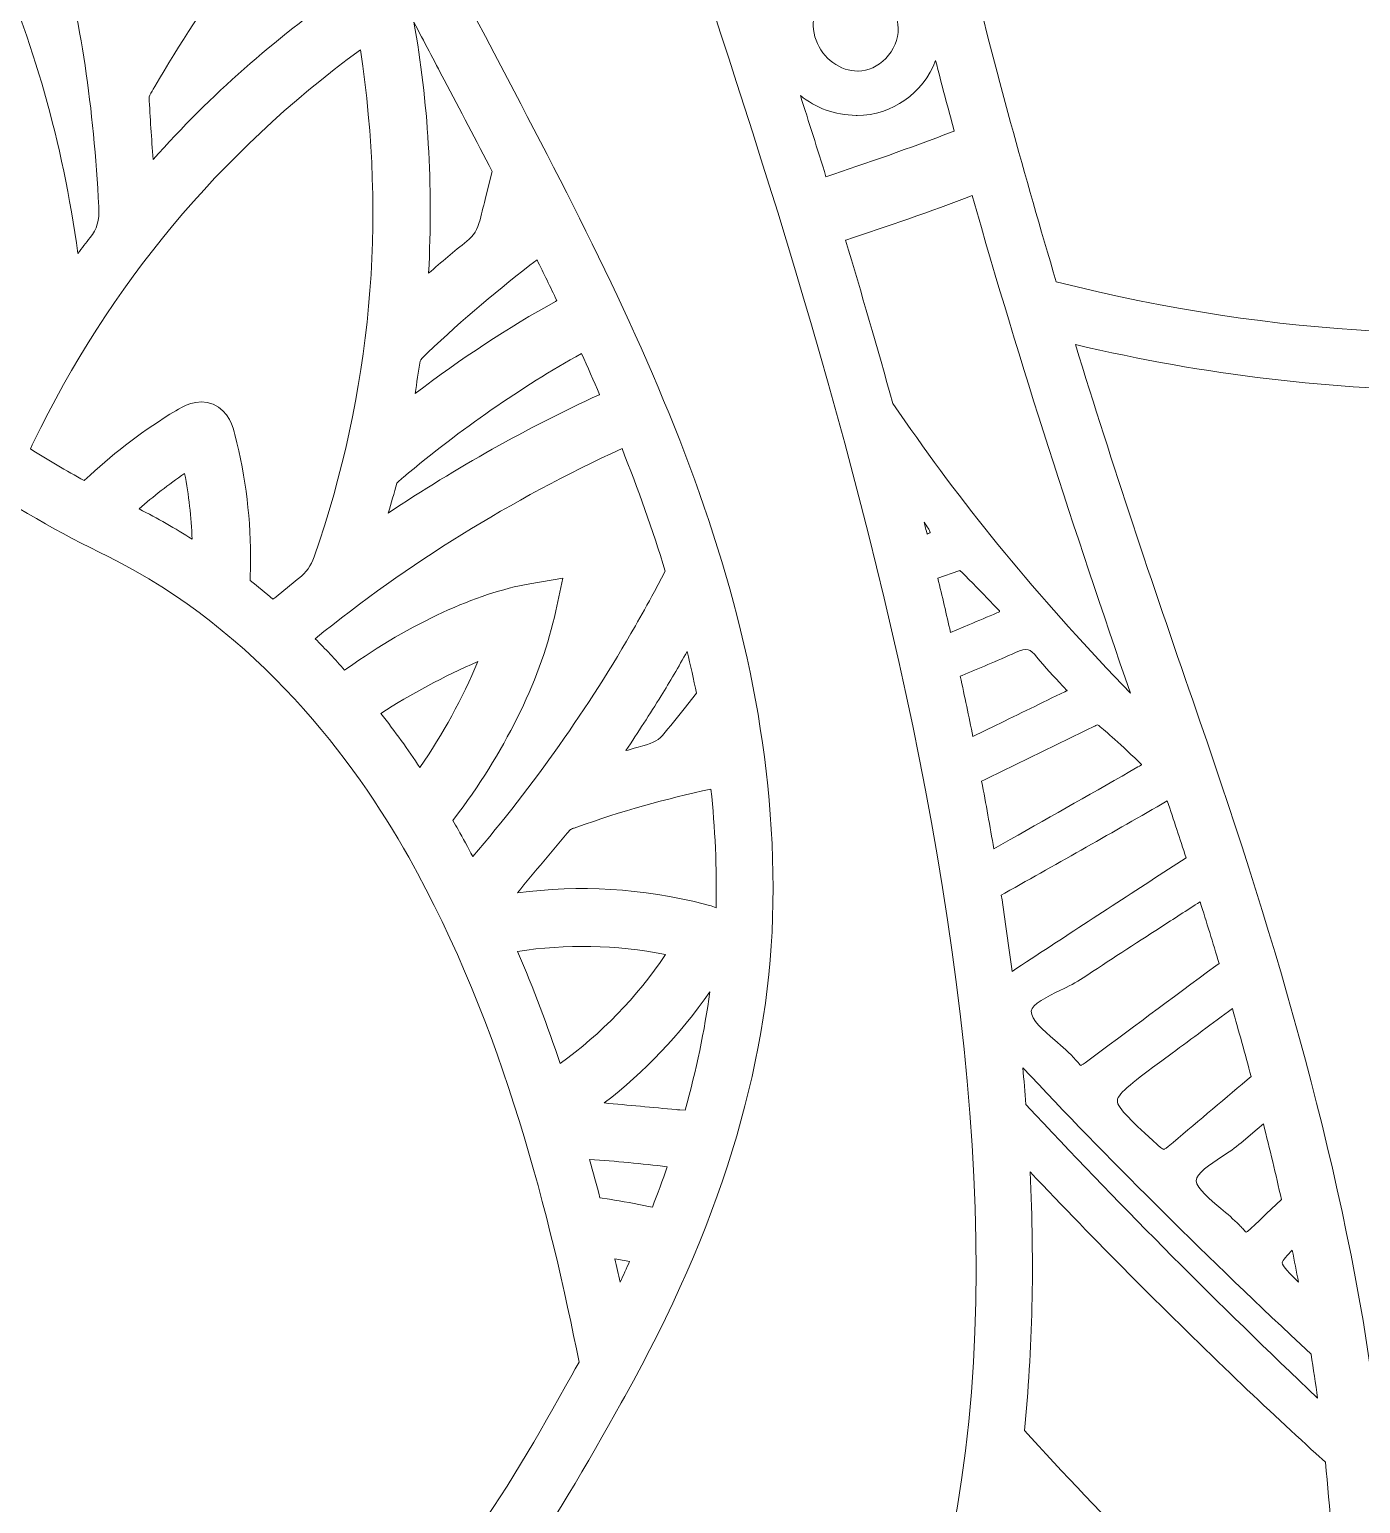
# Model space of a CAD drawing. Extents: x 126 to 8914, y -5970 to -48.
# Drawn here: x 1551.4 to 1923.5, y -4956.8 to -4544.7 of the extents above; entities that cross this region are included whole.
import ezdxf

# ---------------------------------------------------------------- set-up
doc = ezdxf.new("R2010")
doc.units = 0
doc.header["$MEASUREMENT"] = 0
doc.layers.add('Layer 1', color=7, linetype='Continuous')

# ---------------------------------------------------------------- blocks, each defined once
blk = doc.blocks.new('block 5')
at = {"layer": 'Layer 1', "lineweight": 0}
for points, knots in [([(2818.21, -4035.29), (2764.98, -4085.04), (2703.32, -4112.86), (2639.92, -4115.7), (2556.38, -4119.43), (2474.39, -4091.01), (2412.29, -4065.84), (2390.15, -4056.87), (2367.8, -4047.16), (2346.17, -4037.79), (2337.96, -4034.23), (2329.71, -4030.65), (2321.4, -4027.09), (2370.2, -4027.99), (2425.96, -4026.76), (2512.78, -3944.21), (2568.47, -3891.26), (2641.86, -3817.66), (2625.5, -3731.42), (2622.21, -3714.04), (2610.78, -3672.65), (2559.78, -3632.09), (2565.05, -3641.92), (2601.55, -3712.43), (2569.23, -3767.25), (2553.89, -3793.27), (2526.47, -3811.29), (2469.72, -3823.54), (2455.32, -3826.64), (2439.55, -3829), (2422.5, -3830.6), (2491.63, -3754.35), (2533.44, -3654.19), (2546.8, -3532.56), (2561.6, -3397.97), (2537.78, -3271.79), (2515.19, -3189.65), (2510.53, -3172.76), (2505.39, -3155.8), (2499.9, -3139.21), (2495.8, -3126.87), (2490.71, -3117.41), (2484.71, -3110.84), (2484.71, -3110.84), (2488.77, -3108.46), (2488.77, -3108.46), (2487.91, -3106.99), (2467.22, -3072.31), (2420.27, -3069.9), (2389.9, -3068.35), (2355.8, -3080.81), (2318.9, -3106.96), (2293.41, -3125.04), (2266.47, -3149.76), (2238.33, -3180.89), (2186.61, -3211.53), (2146.15, -3238.95), (2111.02, -3267.11), (2058.71, -3309.06), (2001.06, -3349.19), (1934.05, -3358.54), (1877.14, -3366.49), (1825.98, -3348.74), (1771.81, -3329.95), (1743.84, -3320.25), (1714.92, -3310.21), (1685.21, -3304.09), (1598.29, -3286.15), (1534.59, -3301.57), (1500, -3348.62), (1465.41, -3301.57), (1401.71, -3286.17), (1314.79, -3304.09), (1285.08, -3310.21), (1256.16, -3320.25), (1228.19, -3329.95), (1174.02, -3348.74), (1122.86, -3366.49), (1065.95, -3358.54), (998.94, -3349.19), (941.29, -3309.06), (888.98, -3267.11), (853.85, -3238.95), (813.4, -3211.53), (761.67, -3180.89), (733.53, -3149.76), (706.59, -3125.04), (681.1, -3106.96), (644.2, -3080.81), (610.1, -3068.34), (579.73, -3069.9), (532.78, -3072.31), (512.09, -3106.99), (511.23, -3108.46), (511.23, -3108.46), (515.29, -3110.84), (515.29, -3110.84), (509.29, -3117.41), (504.2, -3126.87), (500.12, -3139.21), (494.6, -3155.81), (489.45, -3172.78), (484.81, -3189.65), (462.22, -3271.79), (438.4, -3397.97), (453.2, -3532.56), (466.56, -3654.19), (508.37, -3754.35), (577.5, -3830.6), (560.45, -3829), (544.68, -3826.64), (530.28, -3823.54), (473.53, -3811.29), (446.11, -3793.27), (430.77, -3767.25), (398.45, -3712.43), (434.95, -3641.92), (440.22, -3632.09), (389.22, -3672.65), (377.79, -3714.04), (374.5, -3731.42), (358.14, -3817.66), (431.53, -3891.26), (487.22, -3944.21), (574.04, -4026.76), (629.8, -4027.99), (678.6, -4027.09), (670.29, -4030.65), (662.04, -4034.23), (653.83, -4037.79), (632.2, -4047.16), (609.85, -4056.87), (587.71, -4065.84), (525.61, -4091.01), (443.59, -4119.44), (360.08, -4115.7), (296.68, -4112.86), (235.02, -4085.04), (181.79, -4035.29), (181.79, -4035.29), (125.56, -3982.7), (125.56, -3982.7), (125.56, -3982.7), (169.91, -4045.63), (169.91, -4045.63), (219.46, -4115.9), (304.09, -4175.64), (385.53, -4197.81), (420.7, -4207.39), (457.65, -4212.84), (496.23, -4214.15), (485.34, -4225.21), (469.98, -4241.91), (452.74, -4264.03), (422.4, -4302.95), (380.42, -4366.57), (352.73, -4448.62), (321.59, -4540.91), (314.53, -4637.18), (331.76, -4734.74), (353.22, -4856.34), (412.66, -4980.18), (508.45, -5102.83), (508.45, -5102.83), (517.04, -5113.81), (517.04, -5113.81), (517.04, -5113.81), (522.08, -5100.8), (522.08, -5100.8), (522.28, -5100.26), (543.72, -5046.12), (606.97, -4986), (618.24, -4975.3), (631.32, -4963.97), (646.37, -4952.46), (644.61, -4982.41), (643.28, -5045.33), (654.68, -5125.3), (663.93, -5190.25), (679.74, -5252.83), (701.65, -5311.3), (729.05, -5384.39), (766.12, -5451.24), (811.85, -5510), (813.74, -5512.77), (839.32, -5550.81), (859.18, -5606.87), (878.01, -5659.98), (895.42, -5740.7), (871.56, -5823.61), (871.56, -5823.61), (865.31, -5845.39), (865.31, -5845.39), (865.31, -5845.39), (883.77, -5832.24), (883.77, -5832.24), (885.33, -5831.13), (922.61, -5804.27), (953.85, -5755.29), (978.49, -5716.64), (1002.96, -5657.53), (992.58, -5583.6), (993.17, -5584.35), (993.72, -5585.04), (994.23, -5585.72), (1015.9, -5614.87), (1039.45, -5642.28), (1064.19, -5667.18), (1108.9, -5712.2), (1155.06, -5746.33), (1201.41, -5768.67), (1255.37, -5794.66), (1309.82, -5804.7), (1363.33, -5798.49), (1378.55, -5829.06), (1404.02, -5852.77), (1428.69, -5875.76), (1454.89, -5900.15), (1479.63, -5923.18), (1492.73, -5953.46), (1492.73, -5953.46), (1500, -5970.23), (1500, -5970.23), (1500, -5970.23), (1507.27, -5953.46), (1507.27, -5953.46), (1520.37, -5923.18), (1545.11, -5900.15), (1571.31, -5875.76), (1595.98, -5852.77), (1621.45, -5829.06), (1636.67, -5798.49), (1690.18, -5804.7), (1744.63, -5794.66), (1798.59, -5768.67), (1844.94, -5746.33), (1891.12, -5712.2), (1935.81, -5667.18), (1960.55, -5642.28), (1984.1, -5614.88), (2005.77, -5585.74), (2006.28, -5585.06), (2006.83, -5584.35), (2007.42, -5583.6), (1997.04, -5657.53), (2021.51, -5716.64), (2046.15, -5755.29), (2077.39, -5804.27), (2114.67, -5831.13), (2116.23, -5832.24), (2116.23, -5832.24), (2134.69, -5845.39), (2134.69, -5845.39), (2134.69, -5845.39), (2128.44, -5823.61), (2128.44, -5823.61), (2104.58, -5740.7), (2121.99, -5659.98), (2140.82, -5606.87), (2160.7, -5550.77), (2186.28, -5512.73), (2188.15, -5510), (2233.88, -5451.24), (2270.95, -5384.39), (2298.34, -5311.3), (2320.26, -5252.83), (2336.07, -5190.25), (2345.32, -5125.3), (2356.72, -5045.33), (2355.39, -4982.41), (2353.63, -4952.46), (2368.68, -4963.97), (2381.76, -4975.3), (2393.03, -4986), (2456.28, -5046.12), (2477.72, -5100.26), (2477.92, -5100.8), (2477.92, -5100.8), (2482.94, -5113.84), (2482.94, -5113.84), (2482.94, -5113.84), (2491.55, -5102.83), (2491.55, -5102.83), (2587.34, -4980.18), (2646.78, -4856.34), (2668.24, -4734.74), (2685.47, -4637.18), (2678.41, -4540.91), (2647.27, -4448.62), (2619.58, -4366.57), (2577.6, -4302.95), (2547.26, -4264.03), (2530.02, -4241.91), (2514.66, -4225.21), (2503.77, -4214.15), (2542.35, -4212.84), (2579.3, -4207.39), (2614.47, -4197.81), (2695.91, -4175.64), (2780.54, -4115.9), (2830.09, -4045.63), (2830.09, -4045.63), (2874.44, -3982.7), (2874.44, -3982.7), (2874.44, -3982.7), (2818.21, -4035.29), (2818.21, -4035.29)], [0, 0, 0, 0, 1, 1, 1, 2, 2, 2, 3, 3, 3, 4, 4, 4, 5, 5, 5, 6, 6, 6, 7, 7, 7, 8, 8, 8, 9, 9, 9, 10, 10, 10, 11, 11, 11, 12, 12, 12, 13, 13, 13, 14, 14, 14, 15, 15, 15, 16, 16, 16, 17, 17, 17, 18, 18, 18, 19, 19, 19, 20, 20, 20, 21, 21, 21, 22, 22, 22, 23, 23, 23, 24, 24, 24, 25, 25, 25, 26, 26, 26, 27, 27, 27, 28, 28, 28, 29, 29, 29, 30, 30, 30, 31, 31, 31, 32, 32, 32, 33, 33, 33, 34, 34, 34, 35, 35, 35, 36, 36, 36, 37, 37, 37, 38, 38, 38, 39, 39, 39, 40, 40, 40, 41, 41, 41, 42, 42, 42, 43, 43, 43, 44, 44, 44, 45, 45, 45, 46, 46, 46, 47, 47, 47, 48, 48, 48, 49, 49, 49, 50, 50, 50, 51, 51, 51, 52, 52, 52, 53, 53, 53, 54, 54, 54, 55, 55, 55, 56, 56, 56, 57, 57, 57, 58, 58, 58, 59, 59, 59, 60, 60, 60, 61, 61, 61, 62, 62, 62, 63, 63, 63, 64, 64, 64, 65, 65, 65, 66, 66, 66, 67, 67, 67, 68, 68, 68, 69, 69, 69, 70, 70, 70, 71, 71, 71, 72, 72, 72, 73, 73, 73, 74, 74, 74, 75, 75, 75, 76, 76, 76, 77, 77, 77, 78, 78, 78, 79, 79, 79, 80, 80, 80, 81, 81, 81, 82, 82, 82, 83, 83, 83, 84, 84, 84, 85, 85, 85, 86, 86, 86, 87, 87, 87, 88, 88, 88, 89, 89, 89, 90, 90, 90, 91, 91, 91, 92, 92, 92, 93, 93, 93, 94, 94, 94, 95, 95, 95, 96, 96, 96, 97, 97, 97, 98, 98, 98, 99, 99, 99, 100, 100, 100, 101, 101, 101, 102, 102, 102, 102]), ([(1708.95, -4194.9), (1695.64, -4237.56), (1690.92, -4283.89), (1694.59, -4334.95), (1698.33, -4386.68), (1710.41, -4442.11), (1732.6, -4509.44), (1732.6, -4509.44), (1736.51, -4521.28), (1736.51, -4521.28), (1777.54, -4645.3), (1862.88, -4903.39), (1783.14, -5036.59), (1757.2, -5079.9), (1715.03, -5106.93), (1657.79, -5116.9), (1619.05, -5123.64), (1576.16, -5120.67), (1527.21, -5107.78), (1527.21, -5107.78), (1528.41, -5107.4), (1528.41, -5107.4), (1528.41, -5107.4), (1527.92, -5107.27), (1527.92, -5107.27), (1552.57, -5097.51), (1574.75, -5083.64), (1593.03, -5066.42), (1601.9, -5058.06), (1609.62, -5049.29), (1615.97, -5040.35), (1623.61, -5029.58), (1626.67, -5026.42), (1639.19, -5019.94), (1676.5, -5000.65), (1697.92, -4962.42), (1716.8, -4928.68), (1716.8, -4928.68), (1717.78, -4926.93), (1717.78, -4926.93), (1744, -4880.15), (1757.9, -4835.08), (1759.12, -4793.02), (1761.68, -4704.06), (1720.79, -4626.43), (1681.27, -4551.35), (1655.15, -4501.74), (1628.14, -4450.45), (1614.48, -4396.92), (1597.73, -4331.26), (1610.89, -4276.34), (1653.56, -4233.7), (1673.16, -4214.15), (1694.85, -4201.69), (1708.95, -4194.9)], [0, 0, 0, 0, 1, 1, 1, 2, 2, 2, 3, 3, 3, 4, 4, 4, 5, 5, 5, 6, 6, 6, 7, 7, 7, 8, 8, 8, 9, 9, 9, 10, 10, 10, 11, 11, 11, 12, 12, 12, 13, 13, 13, 14, 14, 14, 15, 15, 15, 16, 16, 16, 17, 17, 17, 18, 18, 18, 18]), ([(1540.43, -4521.18), (1531.94, -4502.58), (1521.58, -4485.41), (1509.59, -4470.08), (1506.32, -4465.9), (1503.96, -4462.88), (1499.64, -4462.88), (1499.64, -4462.88), (1499.64, -4462.88), (1499.62, -4462.88), (1495.31, -4462.88), (1493.02, -4465.84), (1489.82, -4469.96), (1463.42, -4503.86), (1446.21, -4543.11), (1437.22, -4589.91), (1436.14, -4595.5), (1435.27, -4601.15), (1434.43, -4606.99), (1430.59, -4601.09), (1427.98, -4595.56), (1428.53, -4587.87), (1432.22, -4536.84), (1444.71, -4491.82), (1466.73, -4450.2), (1475.73, -4433.2), (1486.51, -4417.02), (1499.65, -4400.77), (1527.73, -4435.13), (1547.3, -4473.8), (1559.47, -4518.97), (1565.65, -4541.87), (1569.33, -4566.5), (1570.73, -4594.25), (1570.93, -4598.15), (1570.25, -4600.57), (1568.34, -4602.88), (1567.13, -4604.32), (1565.99, -4605.79), (1564.89, -4607.29), (1560.55, -4575.94), (1552.51, -4547.62), (1540.43, -4521.18)], [0, 0, 0, 0, 1, 1, 1, 2, 2, 2, 3, 3, 3, 4, 4, 4, 5, 5, 5, 6, 6, 6, 7, 7, 7, 8, 8, 8, 9, 9, 9, 10, 10, 10, 11, 11, 11, 12, 12, 12, 13, 13, 13, 14, 14, 14, 14]), ([(2222.51, -4524.73), (2212.51, -4534.53), (2178.38, -4565.68), (2123.66, -4591.45), (2063.06, -4619.99), (1964.38, -4647.26), (1838.42, -4615.21), (1829.6, -4585.78), (1821.36, -4555.88), (1813.97, -4525.55), (1813.97, -4525.55), (1813.97, -4525.53), (1813.97, -4525.53), (1817.43, -4525.88), (1820.87, -4526.1), (1824.25, -4526.1), (1839.78, -4526.1), (1854.44, -4522.34), (1867.87, -4514.98), (1897.83, -4526.67), (1929.13, -4532.58), (1961.37, -4532.58), (1975.33, -4532.58), (1989.47, -4531.47), (2003.75, -4529.27), (2042.48, -4523.27), (2082.29, -4509.17), (2122.09, -4487.35), (2178.51, -4456.42), (2218.16, -4419.33), (2230.71, -4406.89), (2238.75, -4409.98), (2248.01, -4411.88), (2258.67, -4411.88), (2260.52, -4411.88), (2262.42, -4411.8), (2264.37, -4411.67), (2256.94, -4448.48), (2243.06, -4485.93), (2222.51, -4524.73)], [0, 0, 0, 0, 1, 1, 1, 2, 2, 2, 3, 3, 3, 4, 4, 4, 5, 5, 5, 6, 6, 6, 7, 7, 7, 8, 8, 8, 9, 9, 9, 10, 10, 10, 11, 11, 11, 12, 12, 12, 13, 13, 13, 13]), ([(1642.07, -4531.8), (1641.25, -4532.42), (1640.27, -4533.15), (1639.1, -4533.96), (1619.93, -4547.17), (1602.07, -4562.99), (1585.94, -4581.03), (1585.48, -4575.13), (1585.07, -4569.38), (1584.8, -4563.56), (1584.99, -4563.05), (1585.59, -4562.02), (1585.97, -4561.4), (1585.97, -4561.4), (1586.4, -4560.66), (1586.4, -4560.66), (1600.22, -4536.95), (1616.32, -4514.52), (1634.25, -4493.88), (1639.81, -4505.56), (1645.6, -4517.11), (1651.51, -4528.56), (1647.82, -4527.54), (1644.9, -4529.7), (1642.07, -4531.8)], [0, 0, 0, 0, 1, 1, 1, 2, 2, 2, 3, 3, 3, 4, 4, 4, 5, 5, 5, 6, 6, 6, 7, 7, 7, 8, 8, 8, 8]), ([(1794.23, -4544.45), (1794.29, -4547.4), (1793.02, -4550.43), (1790.74, -4552.78), (1788.59, -4555.01), (1785.79, -4556.31), (1783.07, -4556.32), (1783.07, -4556.32), (1782.95, -4556.32), (1782.95, -4556.32), (1781.74, -4556.32), (1780.55, -4556.13), (1779.41, -4555.75), (1774.5, -4554.14), (1770.7, -4549.29), (1770.48, -4543.71), (1770.4, -4541.6), (1770.96, -4539.58), (1772.05, -4537.83), (1772.43, -4537.25), (1772.86, -4536.69), (1773.35, -4536.19), (1775.53, -4533.91), (1778.6, -4532.64), (1781.99, -4532.63), (1781.99, -4532.63), (1782.04, -4532.63), (1782.04, -4532.63), (1788.62, -4532.63), (1794.08, -4537.93), (1794.23, -4544.45)], [0, 0, 0, 0, 1, 1, 1, 2, 2, 2, 3, 3, 3, 4, 4, 4, 5, 5, 5, 6, 6, 6, 7, 7, 7, 8, 8, 8, 9, 9, 9, 10, 10, 10, 10]), ([(1678.95, -4591.4), (1678.42, -4593.57), (1677.88, -4595.74), (1677.31, -4597.91), (1676.58, -4600.69), (1675.55, -4602.37), (1673.65, -4603.88), (1670.06, -4606.76), (1666.54, -4609.73), (1662.95, -4612.84), (1664.19, -4587.95), (1662.82, -4564.89), (1658.85, -4542.69), (1661.65, -4548.06), (1664.47, -4553.41), (1667.27, -4558.73), (1671.75, -4567.23), (1676.25, -4575.78), (1680.7, -4584.36), (1680.7, -4584.36), (1678.95, -4591.4), (1678.95, -4591.4)], [0, 0, 0, 0, 1, 1, 1, 2, 2, 2, 3, 3, 3, 4, 4, 4, 5, 5, 5, 6, 6, 6, 7, 7, 7, 7]), ([(1608.81, -4657.97), (1608.35, -4656.14), (1607.12, -4651.3), (1602.69, -4649.48), (1598.24, -4647.66), (1594.03, -4650.21), (1592.24, -4651.3), (1583.5, -4656.59), (1575.44, -4662.67), (1568.29, -4669.33), (1568.29, -4669.33), (1566.69, -4670.82), (1566.69, -4670.82), (1561.62, -4668.05), (1556.59, -4665.12), (1551.68, -4661.99), (1551.68, -4661.99), (1552.14, -4660.85), (1552.14, -4660.85), (1552.25, -4660.61), (1552.36, -4660.36), (1552.49, -4660.09), (1573.7, -4616.18), (1604.43, -4579.28), (1643.86, -4550.4), (1651.25, -4598.54), (1646.92, -4646.2), (1630.97, -4692.11), (1630.07, -4694.67), (1628.81, -4696.45), (1626.57, -4698.22), (1624.44, -4699.93), (1622.32, -4701.66), (1620.19, -4703.38), (1620.19, -4703.38), (1619.42, -4704.01), (1619.42, -4704.01), (1617.36, -4702.26), (1615.26, -4700.52), (1613.1, -4698.81), (1613.1, -4698.81), (1613.17, -4694.1), (1613.17, -4694.1), (1613.31, -4682.17), (1611.85, -4670), (1608.81, -4657.97)], [0, 0, 0, 0, 1, 1, 1, 2, 2, 2, 3, 3, 3, 4, 4, 4, 5, 5, 5, 6, 6, 6, 7, 7, 7, 8, 8, 8, 9, 9, 9, 10, 10, 10, 11, 11, 11, 12, 12, 12, 13, 13, 13, 14, 14, 14, 15, 15, 15, 15]), ([(1782.43, -4568.72), (1782.43, -4568.72), (1782.72, -4568.72), (1782.72, -4568.72), (1792.61, -4568.72), (1801.19, -4562.47), (1804.67, -4553.38), (1806.38, -4559.98), (1808.12, -4566.57), (1809.91, -4573.1), (1809.91, -4573.1), (1809.63, -4573.21), (1809.63, -4573.21), (1797.19, -4577.95), (1785.54, -4582.08), (1774.04, -4585.86), (1771.62, -4578.07), (1769.21, -4570.49), (1766.87, -4563.15), (1771.15, -4566.64), (1776.59, -4568.64), (1782.43, -4568.72)], [0, 0, 0, 0, 1, 1, 1, 2, 2, 2, 3, 3, 3, 4, 4, 4, 5, 5, 5, 6, 6, 6, 7, 7, 7, 7]), ([(1987.24, -4807.95), (1987.24, -4807.95), (1980.32, -4793.26), (1980.32, -4793.26), (1980.32, -4793.26), (1973.02, -4807.76), (1973.02, -4807.76), (1971.42, -4810.91), (1943.15, -4867.42), (1927, -4924.06), (1917.92, -4858.73), (1898.07, -4794.13), (1876.57, -4732.24), (1865.27, -4699.68), (1854.17, -4666.54), (1843.77, -4632.81), (1861.91, -4637.07), (1879.99, -4640.27), (1897.94, -4642.4), (1915.89, -4644.54), (1933.73, -4645.62), (1951.4, -4645.62), (1969.08, -4645.62), (1986.59, -4644.54), (2003.87, -4642.4), (2047.75, -4636.96), (2090.33, -4624.64), (2130.4, -4605.78), (2158.61, -4592.49), (2181.47, -4577.95), (2198.7, -4565.31), (2182.97, -4589.49), (2165.21, -4612.58), (2147.91, -4635.04), (2121.44, -4669.41), (2094.07, -4704.95), (2073.29, -4745.08), (2039.49, -4810.36), (2029.5, -4871.27), (2020.23, -4939.99), (2015.78, -4869.48), (1988.82, -4811.29), (1987.24, -4807.95)], [0, 0, 0, 0, 1, 1, 1, 2, 2, 2, 3, 3, 3, 4, 4, 4, 5, 5, 5, 6, 6, 6, 7, 7, 7, 8, 8, 8, 9, 9, 9, 10, 10, 10, 11, 11, 11, 12, 12, 12, 13, 13, 13, 14, 14, 14, 14]), ([(1797.77, -4656.51), (1797.77, -4656.51), (1792.71, -4649.26), (1792.71, -4649.26), (1788.37, -4633.54), (1783.92, -4618.28), (1779.49, -4603.62), (1779.49, -4603.62), (1779.57, -4603.59), (1779.57, -4603.59), (1791.25, -4599.78), (1803.15, -4595.6), (1814.93, -4591.16), (1828.4, -4638.67), (1843.54, -4685.02), (1859.14, -4730.23), (1835.11, -4705.34), (1814.99, -4681.17), (1797.77, -4656.51)], [0, 0, 0, 0, 1, 1, 1, 2, 2, 2, 3, 3, 3, 4, 4, 4, 5, 5, 5, 6, 6, 6, 6]), ([(1693.25, -4609.13), (1695.13, -4612.91), (1696.97, -4616.71), (1698.79, -4620.51), (1698.79, -4620.51), (1698.44, -4620.72), (1698.44, -4620.72), (1685.21, -4628.06), (1672.02, -4636.72), (1659.17, -4646.49), (1659.64, -4643.45), (1660.1, -4640.43), (1660.56, -4637.42), (1660.61, -4637.07), (1661.54, -4636.18), (1662.3, -4635.47), (1662.3, -4635.47), (1662.67, -4635.12), (1662.67, -4635.12), (1672.45, -4625.8), (1682.74, -4617.08), (1693.25, -4609.13)], [0, 0, 0, 0, 1, 1, 1, 2, 2, 2, 3, 3, 3, 4, 4, 4, 5, 5, 5, 6, 6, 6, 7, 7, 7, 7]), ([(1705.69, -4635.3), (1707.42, -4639.11), (1709.09, -4642.93), (1710.76, -4646.77), (1710.76, -4646.77), (1710.58, -4646.85), (1710.58, -4646.85), (1690.53, -4656.05), (1670.74, -4667.16), (1651.66, -4679.92), (1652.47, -4677.1), (1653.28, -4674.32), (1654.07, -4671.56), (1654.24, -4671.28), (1655.05, -4670.6), (1655.59, -4670.15), (1655.59, -4670.15), (1655.83, -4669.95), (1655.83, -4669.95), (1671.99, -4656.38), (1688.77, -4644.73), (1705.69, -4635.3)], [0, 0, 0, 0, 1, 1, 1, 2, 2, 2, 3, 3, 3, 4, 4, 4, 5, 5, 5, 6, 6, 6, 7, 7, 7, 7]), ([(1344.2, -4776.15), (1359.35, -4749.3), (1386.23, -4712.91), (1428.24, -4692.09), (1454.82, -4678.92), (1482.95, -4662.27), (1500.79, -4636.74), (1518.63, -4662.27), (1546.76, -4678.92), (1573.34, -4692.09), (1615.35, -4712.91), (1642.23, -4749.3), (1657.38, -4776.15), (1683.97, -4823.27), (1697.25, -4878.28), (1704.99, -4917.33), (1704.65, -4917.95), (1704.31, -4918.57), (1703.96, -4919.19), (1703.96, -4919.19), (1702.98, -4920.94), (1702.98, -4920.94), (1684.32, -4954.28), (1665.01, -4988.76), (1631.91, -5005.87), (1616.97, -5013.61), (1612.09, -5018.47), (1603.07, -5031.18), (1597.32, -5039.27), (1590.29, -5047.25), (1582.17, -5054.89), (1560.06, -5075.71), (1531.69, -5091.25), (1500, -5099.91), (1468.31, -5091.25), (1439.94, -5075.71), (1417.83, -5054.89), (1409.71, -5047.25), (1402.68, -5039.27), (1396.93, -5031.18), (1387.91, -5018.47), (1383.03, -5013.61), (1368.09, -5005.87), (1334.99, -4988.76), (1315.68, -4954.28), (1297.02, -4920.94), (1297.02, -4920.94), (1296.18, -4919.44), (1296.18, -4919.44), (1303.84, -4880.28), (1317.14, -4824.13), (1344.2, -4776.15)], [0, 0, 0, 0, 1, 1, 1, 2, 2, 2, 3, 3, 3, 4, 4, 4, 5, 5, 5, 6, 6, 6, 7, 7, 7, 8, 8, 8, 9, 9, 9, 10, 10, 10, 11, 11, 11, 12, 12, 12, 13, 13, 13, 14, 14, 14, 15, 15, 15, 16, 16, 16, 17, 17, 17, 17]), ([(1717.01, -4661.86), (1721.49, -4673.16), (1725.57, -4684.58), (1729.12, -4696.15), (1729.12, -4696.15), (1726.08, -4701.83), (1726.08, -4701.83), (1724.15, -4705.44), (1722.41, -4708.59), (1720.76, -4711.45), (1707.59, -4734.44), (1692.28, -4756.11), (1675.3, -4775.94), (1673.95, -4773.41), (1672.57, -4770.88), (1671.17, -4768.38), (1670.71, -4767.55), (1670.23, -4766.73), (1669.76, -4765.91), (1669.76, -4765.91), (1671.32, -4763.77), (1671.32, -4763.77), (1685.14, -4745.11), (1694.53, -4725.57), (1698.49, -4707.26), (1698.49, -4707.26), (1700.47, -4698.08), (1700.47, -4698.08), (1700.47, -4698.08), (1691.21, -4699.69), (1691.21, -4699.69), (1676.09, -4702.34), (1658.39, -4710.54), (1640.01, -4723.42), (1640.01, -4723.42), (1639.47, -4723.8), (1639.47, -4723.8), (1636.85, -4720.84), (1634.09, -4717.91), (1631.23, -4715.03), (1657.14, -4694.03), (1686, -4676.14), (1717.01, -4661.86)], [0, 0, 0, 0, 1, 1, 1, 2, 2, 2, 3, 3, 3, 4, 4, 4, 5, 5, 5, 6, 6, 6, 7, 7, 7, 8, 8, 8, 9, 9, 9, 10, 10, 10, 11, 11, 11, 12, 12, 12, 13, 13, 13, 14, 14, 14, 14]), ([(1596.83, -4687.2), (1592.11, -4684.2), (1587.16, -4681.38), (1582, -4678.75), (1585.99, -4675.24), (1590.23, -4671.91), (1594.72, -4668.86), (1595.9, -4674.89), (1596.59, -4681.03), (1596.83, -4687.2)], [0, 0, 0, 0, 1, 1, 1, 2, 2, 2, 3, 3, 3, 3]), ([(1803.2, -4685.3), (1803.04, -4685.41), (1802.76, -4685.6), (1802.31, -4685.83), (1802.03, -4684.69), (1801.73, -4683.55), (1801.44, -4682.42), (1802.33, -4683.66), (1802.98, -4684.69), (1803.2, -4685.3)], [0, 0, 0, 0, 1, 1, 1, 2, 2, 2, 3, 3, 3, 3]), ([(1811.15, -4696.08), (1811.24, -4696.05), (1811.34, -4696.02), (1811.45, -4695.99), (1813.13, -4697.48), (1816.86, -4701.37), (1819.01, -4703.62), (1820.55, -4705.22), (1821.67, -4706.4), (1822.56, -4707.24), (1822.54, -4707.39), (1822.54, -4707.48), (1822.53, -4707.56), (1822.43, -4707.59), (1822.35, -4707.62), (1822.26, -4707.65), (1822.26, -4707.65), (1821.83, -4707.83), (1821.83, -4707.83), (1819.27, -4708.92), (1816.7, -4710), (1814.14, -4711.06), (1814.14, -4711.06), (1808.85, -4713.27), (1808.85, -4713.27), (1807.7, -4708.21), (1806.53, -4703.16), (1805.31, -4698.13), (1805.31, -4698.13), (1811.15, -4696.08), (1811.15, -4696.08)], [0, 0, 0, 0, 1, 1, 1, 2, 2, 2, 3, 3, 3, 4, 4, 4, 5, 5, 5, 6, 6, 6, 7, 7, 7, 8, 8, 8, 9, 9, 9, 10, 10, 10, 10]), ([(1734.37, -4734.66), (1732.41, -4737.15), (1730.38, -4739.65), (1728.34, -4742.1), (1726.9, -4743.81), (1725.03, -4744.4), (1721.57, -4745.36), (1721.57, -4745.36), (1720.44, -4745.66), (1720.44, -4745.66), (1719.67, -4745.88), (1718.89, -4746.1), (1718.1, -4746.34), (1721.52, -4741.15), (1724.78, -4736.13), (1727.95, -4731), (1730.37, -4727.06), (1732.79, -4722.96), (1735.24, -4718.61), (1736.16, -4722.5), (1737.03, -4726.4), (1737.82, -4730.31), (1737.82, -4730.31), (1734.37, -4734.66), (1734.37, -4734.66)], [0, 0, 0, 0, 1, 1, 1, 2, 2, 2, 3, 3, 3, 4, 4, 4, 5, 5, 5, 6, 6, 6, 7, 7, 7, 8, 8, 8, 8]), ([(1812.13, -4725.32), (1816.53, -4723.47), (1821.75, -4721.24), (1827.06, -4718.88), (1830.24, -4717.45), (1831.12, -4717.85), (1832.98, -4720.16), (1835.27, -4723.04), (1837.77, -4725.67), (1840.19, -4728.22), (1840.62, -4728.66), (1841.03, -4729.1), (1841.45, -4729.53), (1841.38, -4729.56), (1841.32, -4729.59), (1841.26, -4729.63), (1841.26, -4729.63), (1840.8, -4729.85), (1840.8, -4729.85), (1834.4, -4732.98), (1827.99, -4736.1), (1821.58, -4739.23), (1821.58, -4739.23), (1815.11, -4742.4), (1815.11, -4742.4), (1813.97, -4736.77), (1812.79, -4731.15), (1811.58, -4725.56), (1811.58, -4725.56), (1812.13, -4725.32), (1812.13, -4725.32)], [0, 0, 0, 0, 1, 1, 1, 2, 2, 2, 3, 3, 3, 4, 4, 4, 5, 5, 5, 6, 6, 6, 7, 7, 7, 8, 8, 8, 9, 9, 9, 10, 10, 10, 10]), ([(1660.5, -4751.03), (1657.19, -4746.09), (1653.56, -4741.01), (1649.59, -4735.91), (1658.03, -4730.47), (1667.13, -4725.61), (1676.74, -4721.43), (1672.34, -4731.86), (1666.96, -4741.64), (1660.5, -4751.03)], [0, 0, 0, 0, 1, 1, 1, 2, 2, 2, 3, 3, 3, 3]), ([(1818.32, -4754.53), (1828.51, -4749.54), (1838.72, -4744.57), (1848.92, -4739.58), (1849.23, -4739.42), (1849.63, -4739.23), (1849.96, -4739.09), (1851.62, -4740.3), (1855.47, -4743.76), (1861.44, -4749.41), (1861.72, -4749.7), (1862.01, -4749.95), (1862.26, -4750.19), (1862.25, -4750.3), (1862.23, -4750.35), (1862.23, -4750.35), (1862.15, -4750.43), (1861.87, -4750.58), (1861.68, -4750.68), (1861.68, -4750.68), (1861.26, -4750.9), (1861.26, -4750.9), (1849.36, -4757.69), (1837.44, -4764.45), (1825.51, -4771.21), (1825.51, -4771.21), (1820.95, -4773.81), (1820.95, -4773.81), (1819.87, -4767.49), (1818.75, -4761.19), (1817.56, -4754.91), (1817.56, -4754.91), (1818.32, -4754.53), (1818.32, -4754.53)], [0, 0, 0, 0, 1, 1, 1, 2, 2, 2, 3, 3, 3, 4, 4, 4, 5, 5, 5, 6, 6, 6, 7, 7, 7, 8, 8, 8, 9, 9, 9, 10, 10, 10, 11, 11, 11, 11]), ([(1740.09, -4789.24), (1722.66, -4784.84), (1705.09, -4783.8), (1687.76, -4786.12), (1692.69, -4780.15), (1697.6, -4774.25), (1702.62, -4768.35), (1702.9, -4768.22), (1703.36, -4768.08), (1703.68, -4767.97), (1703.68, -4767.97), (1704.41, -4767.71), (1704.41, -4767.71), (1716.64, -4763.36), (1729.25, -4759.78), (1741.88, -4757.07), (1743.03, -4768), (1743.54, -4779.06), (1743.32, -4790.29), (1742.05, -4789.75), (1740.86, -4789.43), (1740.09, -4789.24)], [0, 0, 0, 0, 1, 1, 1, 2, 2, 2, 3, 3, 3, 4, 4, 4, 5, 5, 5, 6, 6, 6, 7, 7, 7, 7]), ([(1868.51, -4780.33), (1854.58, -4789.38), (1840.21, -4798.74), (1826.07, -4808.05), (1825.17, -4801.05), (1824.16, -4793.96), (1823.05, -4786.74), (1823.05, -4786.74), (1824.06, -4786.17), (1824.06, -4786.17), (1839.21, -4777.65), (1854.44, -4769.01), (1869.46, -4760.4), (1871.24, -4765.69), (1872.98, -4770.99), (1874.7, -4776.29), (1874.7, -4776.29), (1868.51, -4780.33), (1868.51, -4780.33)], [0, 0, 0, 0, 1, 1, 1, 2, 2, 2, 3, 3, 3, 4, 4, 4, 5, 5, 5, 6, 6, 6, 6]), ([(1883, -4806.51), (1870.6, -4815.69), (1858.48, -4824.67), (1846.48, -4833.63), (1845.69, -4834.23), (1845.31, -4834.32), (1845.29, -4834.36), (1845.23, -4834.32), (1844.96, -4834.15), (1844.5, -4833.55), (1844.31, -4833.29), (1844.09, -4833.07), (1843.88, -4832.91), (1842.21, -4830.9), (1840.07, -4829.07), (1838.01, -4827.31), (1834.72, -4824.49), (1831.31, -4821.58), (1831.44, -4819.21), (1831.55, -4817.24), (1836, -4815.07), (1839.58, -4813.33), (1841.75, -4812.27), (1843.99, -4811.16), (1845.89, -4809.9), (1853.06, -4805.12), (1860.43, -4800.37), (1867.55, -4795.76), (1871.24, -4793.37), (1874.94, -4790.98), (1878.63, -4788.59), (1880.43, -4794.32), (1882.21, -4800.07), (1883.93, -4805.83), (1883.93, -4805.83), (1883, -4806.51), (1883, -4806.51)], [0, 0, 0, 0, 1, 1, 1, 2, 2, 2, 3, 3, 3, 4, 4, 4, 5, 5, 5, 6, 6, 6, 7, 7, 7, 8, 8, 8, 9, 9, 9, 10, 10, 10, 11, 11, 11, 12, 12, 12, 12]), ([(1699.72, -4833.79), (1696.22, -4823.39), (1692.27, -4812.87), (1687.83, -4802.46), (1701.29, -4800.37), (1715.17, -4800.65), (1729.2, -4803.33), (1721.12, -4815.34), (1711.21, -4825.55), (1699.72, -4833.79)], [0, 0, 0, 0, 1, 1, 1, 2, 2, 2, 3, 3, 3, 3]), ([(1712.02, -4844.85), (1723.31, -4836.19), (1733.19, -4825.78), (1741.54, -4813.81), (1740.1, -4824.64), (1737.79, -4835.67), (1734.64, -4846.88), (1734.64, -4846.88), (1733.22, -4846.8), (1733.22, -4846.8), (1732.9, -4846.77), (1732.57, -4846.75), (1732.24, -4846.72), (1725.52, -4846.08), (1718.77, -4845.47), (1712.02, -4844.85)], [0, 0, 0, 0, 1, 1, 1, 2, 2, 2, 3, 3, 3, 4, 4, 4, 5, 5, 5, 5]), ([(1891.77, -4838.42), (1884.41, -4844.61), (1877.05, -4850.82), (1869.72, -4857.04), (1868.85, -4857.78), (1868.5, -4857.83), (1868.5, -4857.83), (1868.45, -4857.83), (1868.04, -4857.74), (1866.84, -4856.66), (1866.84, -4856.66), (1866.61, -4856.45), (1866.61, -4856.45), (1860.09, -4850.52), (1855.38, -4846.23), (1855.49, -4844.2), (1855.58, -4842.14), (1860.76, -4838.33), (1867.91, -4833.04), (1867.91, -4833.04), (1870.79, -4830.92), (1870.79, -4830.92), (1876.41, -4826.77), (1882.02, -4822.63), (1887.64, -4818.45), (1889.44, -4824.78), (1891.2, -4831.11), (1892.89, -4837.47), (1892.89, -4837.47), (1891.77, -4838.42), (1891.77, -4838.42)], [0, 0, 0, 0, 1, 1, 1, 2, 2, 2, 3, 3, 3, 4, 4, 4, 5, 5, 5, 6, 6, 6, 7, 7, 7, 8, 8, 8, 9, 9, 9, 10, 10, 10, 10]), ([(1921.99, -5086.84), (1925.28, -5073.34), (1927.75, -5059.63), (1929.38, -5045.79), (1931.93, -5024.15), (1932.69, -5002.45), (1931.98, -4980.76), (1931.98, -4980.76), (1931.98, -4980.75), (1931.98, -4980.75), (1931.98, -4980.75), (1932.09, -4980.76), (1932.09, -4980.76), (1935.41, -4931.64), (1965.23, -4861.88), (1979.54, -4830.84), (1992.25, -4864.42), (2017.11, -4944.78), (1997.78, -5018.64), (1980.37, -5050.21), (1953.65, -5074.7), (1921.99, -5086.84)], [0, 0, 0, 0, 1, 1, 1, 2, 2, 2, 3, 3, 3, 4, 4, 4, 5, 5, 5, 6, 6, 6, 7, 7, 7, 7]), ([(1906.66, -4912.3), (1906.66, -4912.3), (1909.66, -4915.12), (1909.66, -4915.12), (1910.29, -4919.19), (1910.91, -4923.27), (1911.48, -4927.35), (1883.73, -4901.05), (1857.21, -4874.42), (1832.61, -4848.13), (1832.61, -4848.13), (1829.92, -4845.26), (1829.92, -4845.26), (1829.67, -4841.87), (1829.37, -4838.46), (1829.05, -4835), (1852.73, -4860.22), (1878.14, -4885.55), (1906.66, -4912.3)], [0, 0, 0, 0, 1, 1, 1, 2, 2, 2, 3, 3, 3, 4, 4, 4, 5, 5, 5, 6, 6, 6, 6]), ([(1894.59, -4852.18), (1894.59, -4852.18), (1896.34, -4850.71), (1896.34, -4850.71), (1898.1, -4857.74), (1899.78, -4864.8), (1901.36, -4871.87), (1901.36, -4871.87), (1897.12, -4875.88), (1897.12, -4875.88), (1895.6, -4877.32), (1894.08, -4878.76), (1892.56, -4880.2), (1892.02, -4880.7), (1891.69, -4880.89), (1891.55, -4880.97), (1891.42, -4880.89), (1891.17, -4880.69), (1890.79, -4880.23), (1890.5, -4879.9), (1890.18, -4879.58), (1889.87, -4879.26), (1889.76, -4879.17), (1889.65, -4879.06), (1889.55, -4878.96), (1888.02, -4877.38), (1886.21, -4875.86), (1884.45, -4874.39), (1881.43, -4871.87), (1877.68, -4868.72), (1877.55, -4866.58), (1877.43, -4864.62), (1881.42, -4862.01), (1884.61, -4859.92), (1886.51, -4858.67), (1888.48, -4857.39), (1890.12, -4855.98), (1890.12, -4855.98), (1894.59, -4852.18), (1894.59, -4852.18)], [0, 0, 0, 0, 1, 1, 1, 2, 2, 2, 3, 3, 3, 4, 4, 4, 5, 5, 5, 6, 6, 6, 7, 7, 7, 8, 8, 8, 9, 9, 9, 10, 10, 10, 11, 11, 11, 12, 12, 12, 13, 13, 13, 13]), ([(1713.48, -4871.78), (1713.48, -4871.78), (1710.83, -4871.36), (1710.83, -4871.36), (1709.92, -4867.83), (1708.95, -4864.26), (1707.94, -4860.65), (1715.24, -4861.14), (1722.52, -4861.84), (1729.67, -4862.69), (1728.37, -4866.44), (1726.98, -4870.23), (1725.49, -4874.01), (1725.49, -4874.01), (1724.43, -4873.79), (1724.43, -4873.79), (1720.87, -4873.01), (1717.18, -4872.35), (1713.48, -4871.78)], [0, 0, 0, 0, 1, 1, 1, 2, 2, 2, 3, 3, 3, 4, 4, 4, 5, 5, 5, 6, 6, 6, 6]), ([(1831.39, -4938.51), (1831.39, -4938.51), (1829.49, -4936.46), (1829.49, -4936.46), (1831.79, -4914.17), (1832.33, -4890.04), (1831.11, -4864.15), (1849.34, -4883.36), (1868.15, -4902.33), (1887.11, -4920.53), (1895.49, -4928.59), (1903.88, -4936.33), (1910.97, -4942.87), (1910.97, -4942.87), (1913.64, -4945.32), (1913.64, -4945.32), (1916.35, -4971.19), (1917.17, -4997.08), (1915.53, -5022.85), (1915.53, -5022.85), (1906.7, -5014.5), (1906.7, -5014.5), (1878.41, -4987.74), (1853.78, -4962.89), (1831.39, -4938.51)], [0, 0, 0, 0, 1, 1, 1, 2, 2, 2, 3, 3, 3, 4, 4, 4, 5, 5, 5, 6, 6, 6, 7, 7, 7, 8, 8, 8, 8]), ([(1901.61, -4889.57), (1901.61, -4888.89), (1903.09, -4887.29), (1904.37, -4885.99), (1904.99, -4888.97), (1905.57, -4891.96), (1906.13, -4894.95), (1903.67, -4892.56), (1901.61, -4890.41), (1901.61, -4889.57)], [0, 0, 0, 0, 1, 1, 1, 2, 2, 2, 3, 3, 3, 3]), ([(1719.15, -4889.16), (1718.28, -4891.09), (1717.39, -4893), (1716.49, -4894.94), (1716.01, -4892.78), (1715.5, -4890.6), (1715, -4888.4), (1716.42, -4888.64), (1717.8, -4888.89), (1719.15, -4889.16)], [0, 0, 0, 0, 1, 1, 1, 2, 2, 2, 3, 3, 3, 3])]:
    blk.add_open_spline(points, degree=3, knots=knots, dxfattribs=at)

msp = doc.modelspace()

# ---------------------------------------------------------------- block references
at = {"layer": 'Layer 1'}
msp.add_blockref('block 5', (0, 0), dxfattribs=at)

doc.saveas('drawing.dxf')
